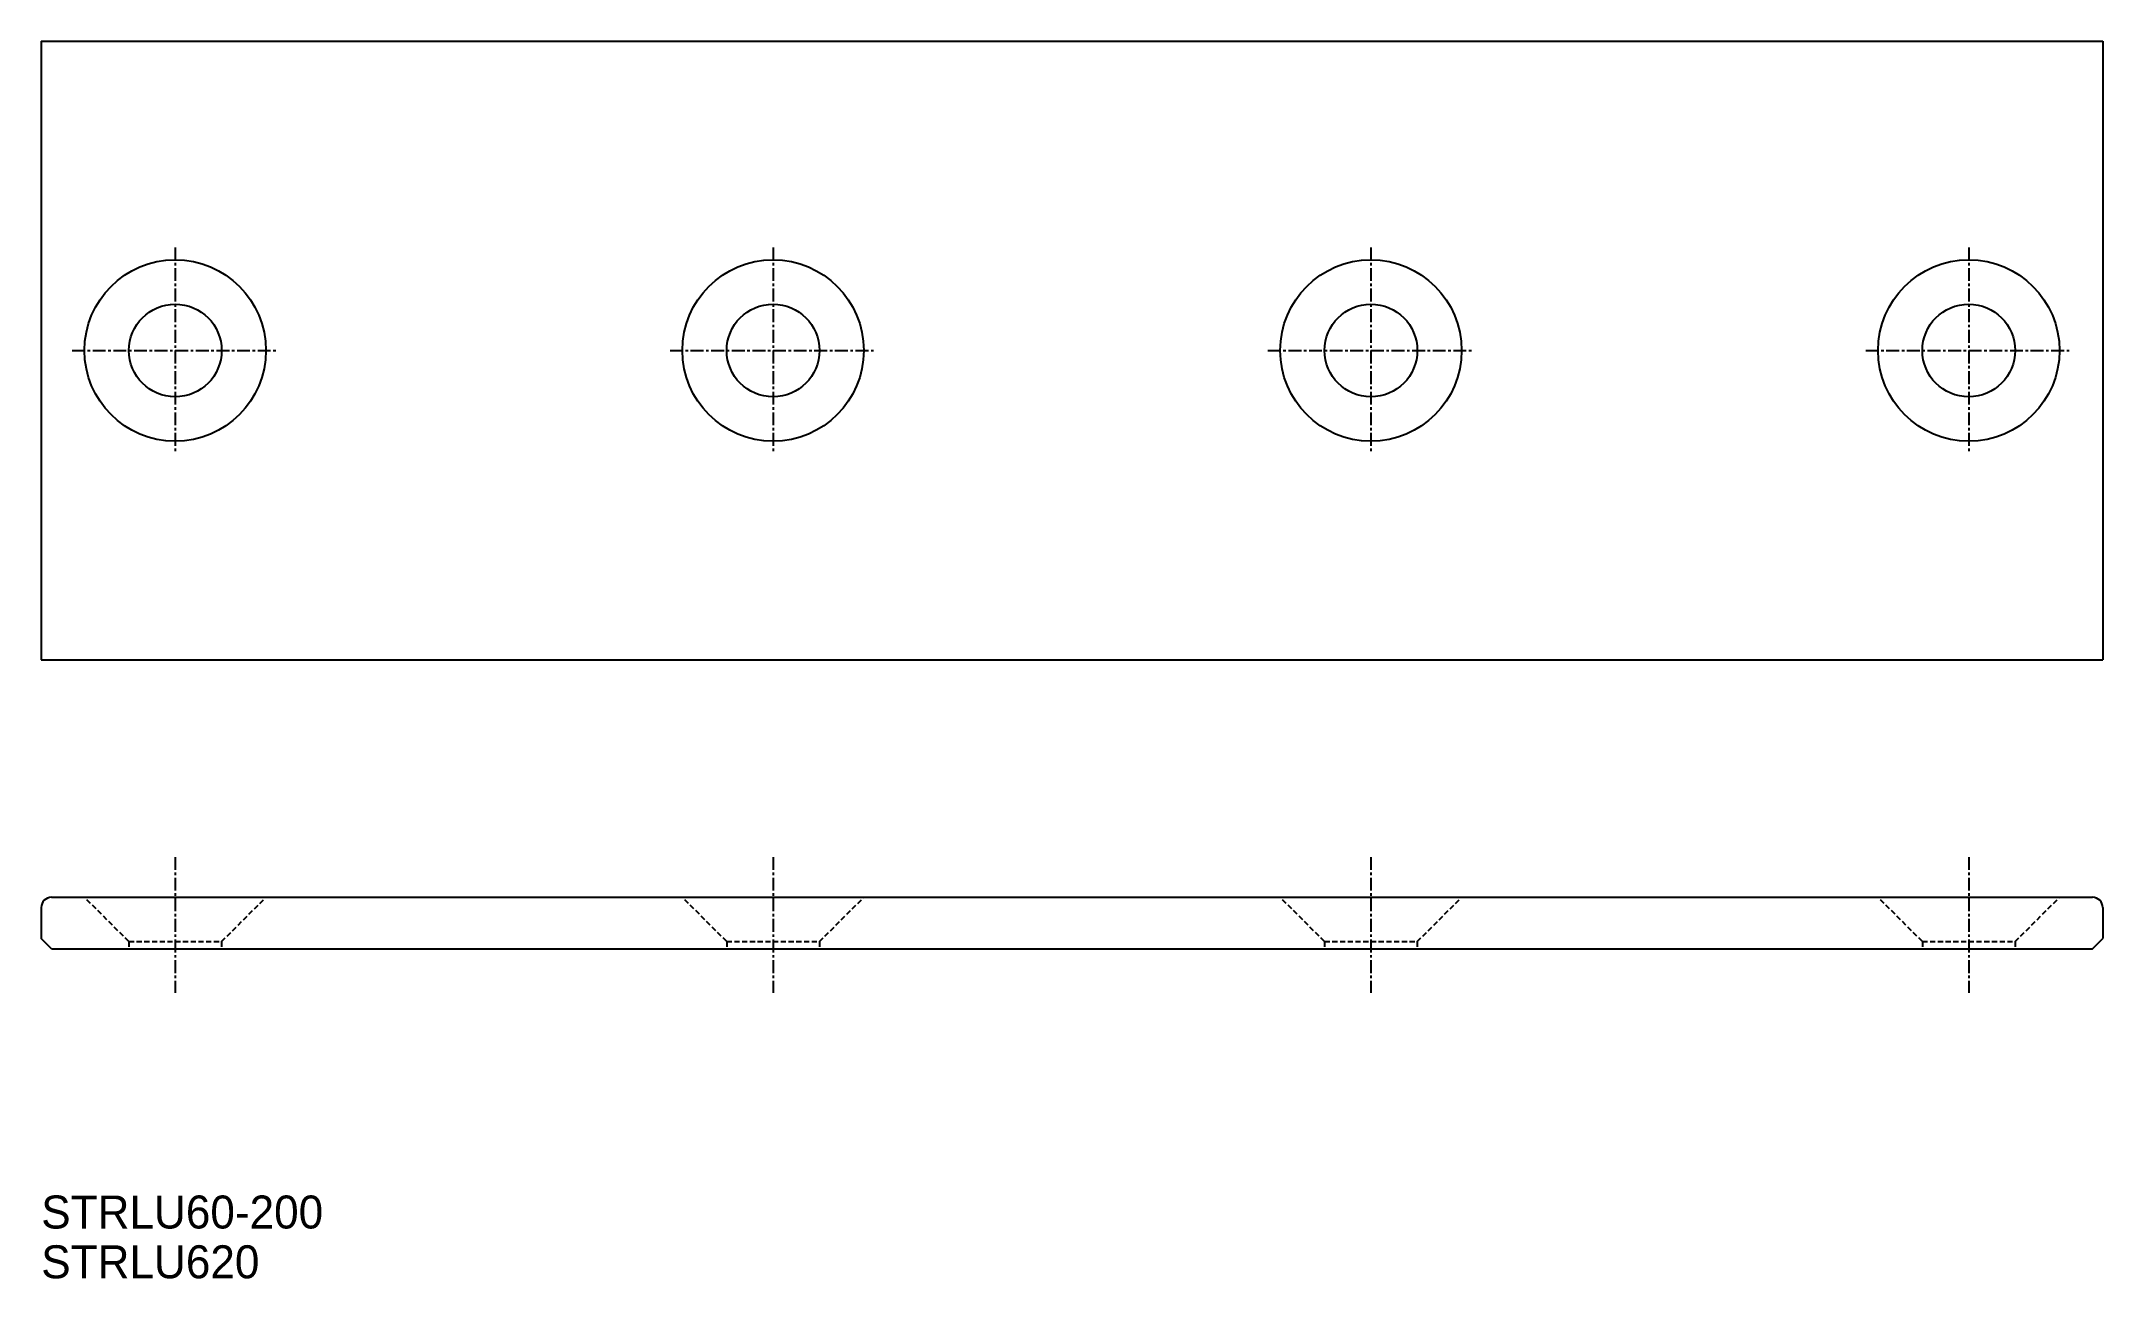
# Model space of a CAD drawing. Extents: x 10 to 210, y 10 to 130.
import ezdxf

# ---------------------------------------------------------------- set-up
doc = ezdxf.new("R2010")
doc.units = 0
doc.linetypes.add('CENTER', pattern=[2, 1.25, -0.25, 0.25, -0.25])
doc.linetypes.add('DASHED', pattern=[0.75, 0.5, -0.25])
doc.layers.get('0').update_dxf_attribs({"linetype": 'CONTINUOUS'})
doc.layers.add('CENTER', color=1, linetype='CENTER')

msp = doc.modelspace()

# ---------------------------------------------------------------- linework, layer by layer
at = {"color": 7, "linetype": 'CONTINUOUS'}
for p, q in [((10, 130), (210, 130)), ((10, 130), (10, 70)), ((210, 130), (210, 70)), ((10, 70), (210, 70)), ((11, 46.96), (209, 46.96)), ((10, 45.96), (10, 42.96)), ((210, 45.96), (210, 42.96)), ((11, 41.96), (10, 42.96)), ((209, 41.96), (210, 42.96)), ((11, 41.96), (209, 41.96))]:
    msp.add_line(p, q, dxfattribs=at)
at = {"color": 3, "linetype": 'DASHED'}
for p, q in [((18.5, 42.66), (14.2, 46.96)), ((27.5, 42.66), (31.8, 46.96)), ((76.5, 42.66), (72.2, 46.96)), ((85.5, 42.66), (89.8, 46.96)), ((134.5, 42.66), (130.2, 46.96)), ((143.5, 42.66), (147.8, 46.96)), ((192.5, 42.66), (188.2, 46.96)), ((201.5, 42.66), (205.8, 46.96)), ((18.5, 42.66), (27.5, 42.66)), ((18.5, 42.66), (18.5, 41.96)), ((27.5, 42.66), (27.5, 41.96)), ((76.5, 42.66), (76.5, 41.96)), ((76.5, 42.66), (85.5, 42.66)), ((85.5, 42.66), (85.5, 41.96)), ((134.5, 42.66), (143.5, 42.66)), ((134.5, 42.66), (134.5, 41.96)), ((143.5, 42.66), (143.5, 41.96)), ((192.5, 42.66), (201.5, 42.66)), ((192.5, 42.66), (192.5, 41.96)), ((201.5, 42.66), (201.5, 41.96))]:
    msp.add_line(p, q, dxfattribs=at)
at = {"color": 7, "linetype": 'CONTINUOUS'}
for centre, radius in [((23, 100), 8.8), ((81, 100), 8.8), ((139, 100), 8.8), ((197, 100), 8.8), ((23, 100), 4.5), ((81, 100), 4.5), ((139, 100), 4.5), ((197, 100), 4.5)]:
    msp.add_circle(centre, radius, dxfattribs=at)
for centre, start, end in [((11, 45.96), 90, 180), ((209, 45.96), 0, 90)]:
    msp.add_arc(centre, 1, start, end, dxfattribs=at)
at = {"layer": 'CENTER', "color": 1, "linetype": 'CENTER'}
for p, q in [((23, 110), (23, 90)), ((81, 110), (81, 90)), ((139, 110), (139, 90)), ((197, 110), (197, 90)), ((13, 100), (33, 100)), ((71, 100), (91, 100)), ((129, 100), (149, 100)), ((187, 100), (207, 100)), ((23, 50.86), (23, 37.68)), ((81, 50.86), (81, 37.68)), ((139, 50.86), (139, 37.68)), ((197, 50.86), (197, 37.68))]:
    msp.add_line(p, q, dxfattribs=at)

# ---------------------------------------------------------------- texts
at = {"color": 7, "linetype": 'CONTINUOUS'}
for s, p in [('STRLU60-200', (10, 14.83)), ('STRLU620', (10, 10))]:
    msp.add_text(s, height=3.2, dxfattribs=at).set_placement(p)

doc.saveas('drawing.dxf')
